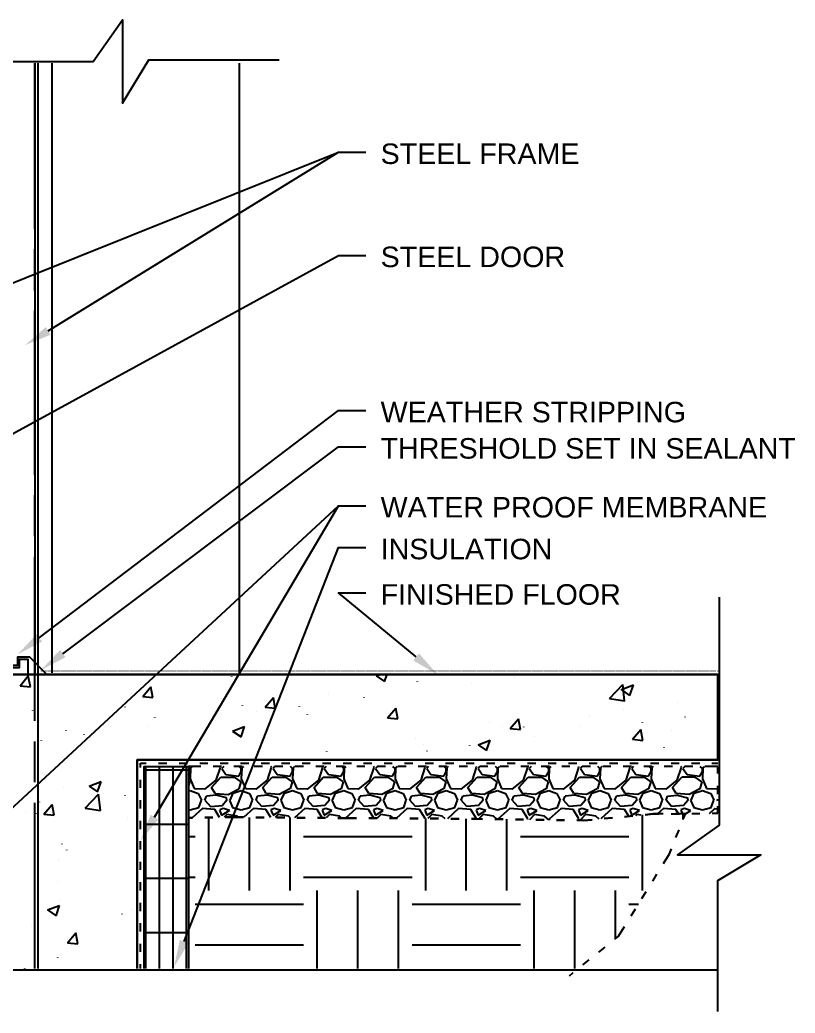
# Model space of a CAD drawing. Header units: millimetres. Extents: x 14345 to 64157, y -11631 to -3212.
# Drawn here: x 58483 to 64157, y -11319 to -4051 of the extents above; entities that cross this region are included whole.
import ezdxf

# ---------------------------------------------------------------- set-up
doc = ezdxf.new("R2010")
doc.units = ezdxf.units.MM
doc.header["$MEASUREMENT"] = 0
doc.layers.add('NewA-Zz_20_10_90-T_TextWindow', color=7, linetype='Continuous')
doc.layers.add('NewA-Zz_30_30-P_ExternalReferenceDrawing', color=7, linetype='Continuous')
doc.styles.add('GENERATED_STYLE_1', font='')
doc.styles.get('GENERATED_STYLE_1').set_extended_font_data('Arial')

msp = doc.modelspace()

# ---------------------------------------------------------------- hatches: boundary and pattern name
at = {"layer": 'NewA-Zz_30_30-P_ExternalReferenceDrawing', "linetype": 'Continuous', "lineweight": 13}
for points in [[(58707.9, -6355), (58673, -6299), (58520.6, -6431.2)], [(58645.4, -8599.8), (58605.2, -8546.9), (58466.6, -8694)], [(58816.9, -8715.1), (58777.7, -8661.2), (58637, -8808.3)], [(61404.5, -8686.6), (61362.2, -8738.4), (61537.9, -8840)], [(59496.3, -9901.5), (59439.2, -9867.7), (59366.2, -10057.1)], [(59716.5, -10806.4), (59654, -10782.1), (59611.7, -10980)]]:
    msp.add_hatch(color=7, dxfattribs=at).paths.add_polyline_path(points)

# ---------------------------------------------------------------- linework, layer by layer
at = {"layer": 'NewA-Zz_30_30-P_ExternalReferenceDrawing', "linetype": 'Continuous', "flags": 128}
for points in [[(57351.1, -4355.9), (59019, -4355.9), (59234.9, -4051.1), (59234.9, -4660.7), (59426.5, -4343.2), (60381.1, -4343.2)], [(58591.5, -4367.5), (58591.5, -8829.4)], [(58591.5, -5579.3), (58591.5, -4367.5)], [(58615.8, -10992.7), (58615.8, -4367.5)], [(58716.3, -4367.5), (58716.3, -8828.4)], [(60091.1, -8840), (60091.1, -4367.5)], [(58143.8, -6089.4), (60816.1, -5019.4), (61016.1, -5019.4)], [(58690.9, -6326.5), (60816.1, -5019.4), (61016.1, -5019.4)], [(58591.5, -6030.1), (58591.5, -5729.6)], [(58293, -7154.1), (60816.1, -5774), (61016.1, -5774)], [(58591.5, -7379.5), (58591.5, -6179.4)], [(58625.3, -8573.3), (60816.1, -6909.6), (61016.1, -6909.6)], [(58797.8, -8688.7), (60816.1, -7175.3), (61016.1, -7175.3)], [(58591.5, -7829.3), (58591.5, -7529.8)], [(57284.4, -10873.1), (60816.1, -7606), (61016.1, -7606)], [(59467.8, -9884.6), (60816.1, -7606), (61016.1, -7606)], [(59684.7, -10793.7), (60816.1, -7911.9), (61016.1, -7911.9)], [(58591.5, -9179.7), (58591.5, -7979.6)], [(61383.3, -8712), (60816.1, -8244.2), (61016.1, -8244.2)], [(63601.6, -8275.9), (63601.6, -9943.9), (63296.8, -10160.8), (63905.4, -10160.8), (63588.9, -10351.3), (63588.9, -11305.9)], [(59340.8, -10992.7), (59340.8, -9464.4), (63591, -9464.4), (63591, -8840), (58090.9, -8840), (58090.9, -10089.9), (57090.7, -10089.9), (57090.7, -10992.7)], [(57841.1, -8840), (63591, -8840)], [(58484.6, -8923.6), (58544.9, -8851.7)], [(58559.7, -8930), (58544.9, -8851.7)], [(58641.2, -8814.6), (58641.2, -8815.7)], [(58663.4, -8814.6), (58663.4, -8815.7)], [(58678.2, -8814.6), (58678.2, -8815.7)], [(58694.1, -8814.6), (58694.1, -8815.7)], [(58708.9, -8814.6), (58708.9, -8815.7)], [(58723.8, -8814.6), (58723.8, -8815.7)], [(58738.6, -8814.6), (58738.6, -8815.7)], [(58753.4, -8814.6), (58753.4, -8815.7)], [(58769.3, -8814.6), (58769.3, -8815.7)], [(58784.1, -8814.6), (58784.1, -8815.7)], [(58798.9, -8814.6), (58798.9, -8815.7)], [(58813.7, -8814.6), (58813.7, -8815.7)], [(58828.5, -8814.6), (58828.5, -8815.7)], [(58843.3, -8814.6), (58843.3, -8815.7)], [(58859.2, -8814.6), (58859.2, -8815.7)], [(58874, -8814.6), (58874, -8815.7)], [(58888.9, -8814.6), (58888.9, -8815.7)], [(58903.7, -8814.6), (58903.7, -8815.7)], [(58918.5, -8814.6), (58918.5, -8815.7)], [(58933.3, -8814.6), (58933.3, -8815.7)], [(58949.2, -8814.6), (58949.2, -8815.7)], [(58964, -8814.6), (58964, -8815.7)], [(58978.8, -8814.6), (58978.8, -8815.7)], [(58993.6, -8814.6), (58993.6, -8815.7)], [(59008.4, -8814.6), (59008.4, -8815.7)], [(59023.3, -8814.6), (59023.3, -8815.7)], [(59039.1, -8814.6), (59039.1, -8815.7)], [(59054, -8814.6), (59054, -8815.7)], [(59068.8, -8814.6), (59068.8, -8815.7)], [(59083.6, -8814.6), (59083.6, -8815.7)], [(59098.4, -8814.6), (59098.4, -8815.7)], [(59114.3, -8814.6), (59114.3, -8815.7)], [(59129.1, -8814.6), (59129.1, -8815.7)], [(59143.9, -8814.6), (59143.9, -8815.7)], [(59158.7, -8814.6), (59158.7, -8815.7)], [(59173.5, -8814.6), (59173.5, -8815.7)], [(59188.4, -8814.6), (59188.4, -8815.7)], [(59204.2, -8814.6), (59204.2, -8815.7)], [(59219.1, -8814.6), (59219.1, -8815.7)], [(59233.9, -8814.6), (59233.9, -8815.7)], [(59248.7, -8814.6), (59248.7, -8815.7)], [(59263.5, -8814.6), (59263.5, -8815.7)], [(59278.3, -8814.6), (59278.3, -8815.7)], [(59294.2, -8814.6), (59294.2, -8815.7)], [(59309, -8814.6), (59309, -8815.7)], [(59323.8, -8814.6), (59323.8, -8815.7)], [(59338.6, -8814.6), (59338.6, -8815.7)], [(59353.5, -8814.6), (59353.5, -8815.7)], [(59368.3, -8814.6), (59368.3, -8815.7)], [(59384.2, -8814.6), (59384.2, -8815.7)], [(59399, -8814.6), (59399, -8815.7)], [(59413.8, -8814.6), (59413.8, -8815.7)], [(59428.6, -8814.6), (59428.6, -8815.7)], [(59443.4, -8814.6), (59443.4, -8815.7)], [(59458.2, -8814.6), (59458.2, -8815.7)], [(59474.1, -8814.6), (59474.1, -8815.7)], [(59488.9, -8814.6), (59488.9, -8815.7)], [(59503.7, -8814.6), (59503.7, -8815.7)], [(59518.6, -8814.6), (59518.6, -8815.7)], [(59533.4, -8814.6), (59533.4, -8815.7)], [(59549.3, -8814.6), (59549.3, -8815.7)], [(59564.1, -8814.6), (59564.1, -8815.7)], [(59578.9, -8814.6), (59578.9, -8815.7)], [(59593.7, -8814.6), (59593.7, -8815.7)], [(59608.5, -8814.6), (59608.5, -8815.7)], [(59623.3, -8814.6), (59623.3, -8815.7)], [(59639.2, -8814.6), (59639.2, -8815.7)], [(59654, -8814.6), (59654, -8815.7)], [(59668.8, -8814.6), (59668.8, -8815.7)], [(59683.7, -8814.6), (59683.7, -8815.7)], [(59698.5, -8814.6), (59698.5, -8815.7)], [(59713.3, -8814.6), (59713.3, -8815.7)], [(59729.2, -8814.6), (59729.2, -8815.7)], [(59744, -8814.6), (59744, -8815.7)], [(59758.8, -8814.6), (59758.8, -8815.7)], [(59773.6, -8814.6), (59773.6, -8815.7)], [(59788.4, -8814.6), (59788.4, -8815.7)], [(59803.3, -8814.6), (59803.3, -8815.7)], [(59819.1, -8814.6), (59819.1, -8815.7)], [(59833.9, -8814.6), (59833.9, -8815.7)], [(59848.8, -8814.6), (59848.8, -8815.7)], [(59863.6, -8814.6), (59863.6, -8815.7)], [(59878.4, -8814.6), (59878.4, -8815.7)], [(59894.3, -8814.6), (59894.3, -8815.7)], [(59909.1, -8814.6), (59909.1, -8815.7)], [(59923.9, -8814.6), (59923.9, -8815.7)], [(59938.7, -8814.6), (59938.7, -8815.7)], [(59953.5, -8814.6), (59953.5, -8815.7)], [(59968.4, -8814.6), (59968.4, -8815.7)], [(59984.2, -8814.6), (59984.2, -8815.7)], [(59999, -8814.6), (59999, -8815.7)], [(60013.9, -8814.6), (60013.9, -8815.7)], [(60028.7, -8814.6), (60028.7, -8815.7)], [(60032.9, -8853.8), (60032.9, -8854.8)], [(60043.5, -8814.6), (60043.5, -8815.7)], [(60058.3, -8814.6), (60058.3, -8815.7)], [(60074.2, -8814.6), (60074.2, -8815.7)], [(60089, -8814.6), (60089, -8815.7)], [(60103.8, -8814.6), (60103.8, -8815.7)], [(60118.6, -8814.6), (60118.6, -8815.7)], [(60133.5, -8814.6), (60133.5, -8815.7)], [(60148.3, -8814.6), (60148.3, -8815.7)], [(60164.1, -8814.6), (60164.1, -8815.7)], [(60179, -8814.6), (60179, -8815.7)], [(60193.8, -8814.6), (60193.8, -8815.7)], [(60208.6, -8814.6), (60208.6, -8815.7)], [(60223.4, -8814.6), (60223.4, -8815.7)], [(60239.3, -8814.6), (60239.3, -8815.7)], [(60254.1, -8814.6), (60254.1, -8815.7)], [(60268.9, -8814.6), (60268.9, -8815.7)], [(60283.7, -8814.6), (60283.7, -8815.7)], [(60298.6, -8814.6), (60298.6, -8815.7)], [(60313.4, -8814.6), (60313.4, -8815.7)], [(60329.2, -8814.6), (60329.2, -8815.7)], [(60344.1, -8814.6), (60344.1, -8815.7)], [(60358.9, -8814.6), (60358.9, -8815.7)], [(60373.7, -8814.6), (60373.7, -8815.7)], [(60388.5, -8814.6), (60388.5, -8815.7)], [(60403.3, -8814.6), (60403.3, -8815.7)], [(60419.2, -8814.6), (60419.2, -8815.7)], [(60434, -8814.6), (60434, -8815.7)], [(60448.8, -8814.6), (60448.8, -8815.7)], [(60463.7, -8814.6), (60463.7, -8815.7)], [(60478.5, -8814.6), (60478.5, -8815.7)], [(60493.3, -8814.6), (60493.3, -8815.7)], [(60509.2, -8814.6), (60509.2, -8815.7)], [(60524, -8814.6), (60524, -8815.7)], [(60538.8, -8814.6), (60538.8, -8815.7)], [(60553.6, -8814.6), (60553.6, -8815.7)], [(60568.4, -8814.6), (60568.4, -8815.7)], [(60583.2, -8814.6), (60583.2, -8815.7)], [(60599.1, -8814.6), (60599.1, -8815.7)], [(60613.9, -8814.6), (60613.9, -8815.7)], [(60628.8, -8814.6), (60628.8, -8815.7)], [(60643.6, -8814.6), (60643.6, -8815.7)], [(60658.4, -8814.6), (60658.4, -8815.7)], [(60674.3, -8814.6), (60674.3, -8815.7)], [(60689.1, -8814.6), (60689.1, -8815.7)], [(60703.9, -8814.6), (60703.9, -8815.7)], [(60718.7, -8814.6), (60718.7, -8815.7)], [(60733.5, -8814.6), (60733.5, -8815.7)], [(60748.3, -8814.6), (60748.3, -8815.7)], [(60764.2, -8814.6), (60764.2, -8815.7)], [(60779, -8814.6), (60779, -8815.7)], [(60793.9, -8814.6), (60793.9, -8815.7)], [(60808.7, -8814.6), (60808.7, -8815.7)], [(60823.5, -8814.6), (60823.5, -8815.7)], [(60838.3, -8814.6), (60838.3, -8815.7)], [(60854.2, -8814.6), (60854.2, -8815.7)], [(60869, -8814.6), (60869, -8815.7)], [(60883.8, -8814.6), (60883.8, -8815.7)], [(60898.6, -8814.6), (60898.6, -8815.7)], [(60913.4, -8814.6), (60913.4, -8815.7)], [(60928.3, -8814.6), (60928.3, -8815.7)], [(60944.1, -8814.6), (60944.1, -8815.7)], [(60959, -8814.6), (60959, -8815.7)], [(60973.8, -8814.6), (60973.8, -8815.7)], [(60988.6, -8814.6), (60988.6, -8815.7)], [(61003.4, -8814.6), (61003.4, -8815.7)], [(61019.3, -8814.6), (61019.3, -8815.7)], [(61034.1, -8814.6), (61034.1, -8815.7)], [(61048.9, -8814.6), (61048.9, -8815.7)], [(61063.7, -8814.6), (61063.7, -8815.7)], [(61078.5, -8814.6), (61078.5, -8815.7)], [(61090.2, -8851.7), (61119.8, -8840)], [(61090.2, -8851.7), (61152.6, -8892.9)], [(61093.4, -8814.6), (61093.4, -8815.7)], [(61109.2, -8814.6), (61109.2, -8815.7)], [(61124.1, -8814.6), (61124.1, -8815.7)], [(61138.9, -8814.6), (61138.9, -8815.7)], [(61152.6, -8892.9), (61170.6, -8840)], [(61153.7, -8814.6), (61153.7, -8815.7)], [(61168.5, -8814.6), (61168.5, -8815.7)], [(61183.3, -8814.6), (61183.3, -8815.7)], [(61199.2, -8814.6), (61199.2, -8815.7)], [(61214, -8814.6), (61214, -8815.7)], [(61228.8, -8814.6), (61228.8, -8815.7)], [(61243.6, -8814.6), (61243.6, -8815.7)], [(61258.5, -8814.6), (61258.5, -8815.7)], [(61273.3, -8814.6), (61273.3, -8815.7)], [(61289.2, -8814.6), (61289.2, -8815.7)], [(61304, -8814.6), (61304, -8815.7)], [(61318.8, -8814.6), (61318.8, -8815.7)], [(61333.6, -8814.6), (61333.6, -8815.7)], [(61348.4, -8814.6), (61348.4, -8815.7)], [(61364.3, -8814.6), (61364.3, -8815.7)], [(61379.1, -8814.6), (61379.1, -8815.7)], [(61393.9, -8814.6), (61393.9, -8815.7)], [(61408.7, -8814.6), (61408.7, -8815.7)], [(61423.6, -8814.6), (61423.6, -8815.7)], [(61438.4, -8814.6), (61438.4, -8815.7)], [(61454.3, -8814.6), (61454.3, -8815.7)], [(61469.1, -8814.6), (61469.1, -8815.7)], [(61483.9, -8814.6), (61483.9, -8815.7)], [(61498.7, -8814.6), (61498.7, -8815.7)], [(61513.5, -8814.6), (61513.5, -8815.7)], [(61528.3, -8814.6), (61528.3, -8815.7)], [(61544.2, -8814.6), (61544.2, -8815.7)], [(61559, -8814.6), (61559, -8815.7)], [(61573.8, -8814.6), (61573.8, -8815.7)], [(61588.7, -8814.6), (61588.7, -8815.7)], [(61603.5, -8814.6), (61603.5, -8815.7)], [(61618.3, -8814.6), (61618.3, -8815.7)], [(61634.2, -8814.6), (61634.2, -8815.7)], [(61649, -8814.6), (61649, -8815.7)], [(61663.8, -8814.6), (61663.8, -8815.7)], [(61678.6, -8814.6), (61678.6, -8815.7)], [(61693.4, -8814.6), (61693.4, -8815.7)], [(61708.3, -8814.6), (61708.3, -8815.7)], [(61724.1, -8814.6), (61724.1, -8815.7)], [(61738.9, -8814.6), (61738.9, -8815.7)], [(61753.8, -8814.6), (61753.8, -8815.7)], [(61768.6, -8814.6), (61768.6, -8815.7)], [(61783.4, -8814.6), (61783.4, -8815.7)], [(61799.3, -8814.6), (61799.3, -8815.7)], [(61814.1, -8814.6), (61814.1, -8815.7)], [(61828.9, -8814.6), (61828.9, -8815.7)], [(61843.7, -8814.6), (61843.7, -8815.7)], [(61858.5, -8814.6), (61858.5, -8815.7)], [(61873.4, -8814.6), (61873.4, -8815.7)], [(61889.2, -8814.6), (61889.2, -8815.7)], [(61904, -8814.6), (61904, -8815.7)], [(61918.9, -8814.6), (61918.9, -8815.7)], [(61933.7, -8814.6), (61933.7, -8815.7)], [(61948.5, -8814.6), (61948.5, -8815.7)], [(61963.3, -8814.6), (61963.3, -8815.7)], [(61979.2, -8814.6), (61979.2, -8815.7)], [(61994, -8814.6), (61994, -8815.7)], [(62008.8, -8814.6), (62008.8, -8815.7)], [(62023.6, -8814.6), (62023.6, -8815.7)], [(62038.5, -8814.6), (62038.5, -8815.7)], [(62053.3, -8814.6), (62053.3, -8815.7)], [(62069.1, -8814.6), (62069.1, -8815.7)], [(62084, -8814.6), (62084, -8815.7)], [(62098.8, -8814.6), (62098.8, -8815.7)], [(62104.1, -8865.4), (62104.1, -8866.5)], [(62113.6, -8814.6), (62113.6, -8815.7)], [(62128.4, -8814.6), (62128.4, -8815.7)], [(62144.3, -8814.6), (62144.3, -8815.7)], [(62159.1, -8814.6), (62159.1, -8815.7)], [(62173.9, -8814.6), (62173.9, -8815.7)], [(62188.7, -8814.6), (62188.7, -8815.7)], [(62203.6, -8814.6), (62203.6, -8815.7)], [(62218.4, -8814.6), (62218.4, -8815.7)], [(62234.2, -8814.6), (62234.2, -8815.7)], [(62249.1, -8814.6), (62249.1, -8815.7)], [(62263.9, -8814.6), (62263.9, -8815.7)], [(62278.7, -8814.6), (62278.7, -8815.7)], [(62293.5, -8814.6), (62293.5, -8815.7)], [(62308.3, -8814.6), (62308.3, -8815.7)], [(62324.2, -8814.6), (62324.2, -8815.7)], [(62339, -8814.6), (62339, -8815.7)], [(62353.8, -8814.6), (62353.8, -8815.7)], [(62368.7, -8814.6), (62368.7, -8815.7)], [(62383.5, -8814.6), (62383.5, -8815.7)], [(62398.3, -8814.6), (62398.3, -8815.7)], [(62414.2, -8814.6), (62414.2, -8815.7)], [(62429, -8814.6), (62429, -8815.7)], [(62443.8, -8814.6), (62443.8, -8815.7)], [(62458.6, -8814.6), (62458.6, -8815.7)], [(62473.4, -8814.6), (62473.4, -8815.7)], [(62489.3, -8814.6), (62489.3, -8815.7)], [(62504.1, -8814.6), (62504.1, -8815.7)], [(62518.9, -8814.6), (62518.9, -8815.7)], [(62533.8, -8814.6), (62533.8, -8815.7)], [(62548.6, -8814.6), (62548.6, -8815.7)], [(62563.4, -8814.6), (62563.4, -8815.7)], [(62579.3, -8814.6), (62579.3, -8815.7)], [(62594.1, -8814.6), (62594.1, -8815.7)], [(62608.9, -8814.6), (62608.9, -8815.7)], [(62623.7, -8814.6), (62623.7, -8815.7)], [(62638.5, -8814.6), (62638.5, -8815.7)], [(62653.3, -8814.6), (62653.3, -8815.7)], [(62669.2, -8814.6), (62669.2, -8815.7)], [(62684, -8814.6), (62684, -8815.7)], [(62698.9, -8814.6), (62698.9, -8815.7)], [(62713.7, -8814.6), (62713.7, -8815.7)], [(62728.5, -8814.6), (62728.5, -8815.7)], [(62743.3, -8814.6), (62743.3, -8815.7)], [(62759.2, -8814.6), (62759.2, -8815.7)], [(62774, -8814.6), (62774, -8815.7)], [(62788.8, -8814.6), (62788.8, -8815.7)], [(62803.6, -8814.6), (62803.6, -8815.7)], [(62818.4, -8814.6), (62818.4, -8815.7)], [(62833.3, -8814.6), (62833.3, -8815.7)], [(62849.1, -8814.6), (62849.1, -8815.7)], [(62864, -8814.6), (62864, -8815.7)], [(62878.8, -8814.6), (62878.8, -8815.7)], [(62893.6, -8814.6), (62893.6, -8815.7)], [(62908.4, -8814.6), (62908.4, -8815.7)], [(62924.3, -8814.6), (62924.3, -8815.7)], [(62939.1, -8814.6), (62939.1, -8815.7)], [(62953.9, -8814.6), (62953.9, -8815.7)], [(62968.7, -8814.6), (62968.7, -8815.7)], [(62983.5, -8814.6), (62983.5, -8815.7)], [(62998.4, -8814.6), (62998.4, -8815.7)], [(63014.2, -8814.6), (63014.2, -8815.7)], [(63029.1, -8814.6), (63029.1, -8815.7)], [(63043.9, -8814.6), (63043.9, -8815.7)], [(63058.7, -8814.6), (63058.7, -8815.7)], [(63073.5, -8814.6), (63073.5, -8815.7)], [(63088.3, -8814.6), (63088.3, -8815.7)], [(63104.2, -8814.6), (63104.2, -8815.7)], [(63119, -8814.6), (63119, -8815.7)], [(63133.8, -8814.6), (63133.8, -8815.7)], [(63148.6, -8814.6), (63148.6, -8815.7)], [(63163.5, -8814.6), (63163.5, -8815.7)], [(63178.3, -8814.6), (63178.3, -8815.7)], [(63194.2, -8814.6), (63194.2, -8815.7)], [(63209, -8814.6), (63209, -8815.7)], [(63223.8, -8814.6), (63223.8, -8815.7)], [(63238.6, -8814.6), (63238.6, -8815.7)], [(63253.4, -8814.6), (63253.4, -8815.7)], [(63269.3, -8814.6), (63269.3, -8815.7)], [(63284.1, -8814.6), (63284.1, -8815.7)], [(63298.9, -8814.6), (63298.9, -8815.7)], [(63313.7, -8814.6), (63313.7, -8815.7)], [(63328.6, -8814.6), (63328.6, -8815.7)], [(63343.4, -8814.6), (63343.4, -8815.7)], [(63359.3, -8814.6), (63359.3, -8815.7)], [(63374.1, -8814.6), (63374.1, -8815.7)], [(63388.9, -8814.6), (63388.9, -8815.7)], [(63403.7, -8814.6), (63403.7, -8815.7)], [(63418.5, -8814.6), (63418.5, -8815.7)], [(63433.3, -8814.6), (63433.3, -8815.7)], [(63449.2, -8814.6), (63449.2, -8815.7)], [(63464, -8814.6), (63464, -8815.7)], [(63478.8, -8814.6), (63478.8, -8815.7)], [(63493.7, -8814.6), (63493.7, -8815.7)], [(63508.5, -8814.6), (63508.5, -8815.7)], [(63523.3, -8814.6), (63523.3, -8815.7)], [(63539.2, -8814.6), (63539.2, -8815.7)], [(63554, -8814.6), (63554, -8815.7)], [(63568.8, -8814.6), (63568.8, -8815.7)], [(63591, -8814.6), (63591, -8815.7)], [(58484.6, -8923.6), (58559.7, -8930)], [(59382, -9001.9), (59441.3, -8930)], [(59456.1, -9008.3), (59441.3, -8930)], [(61391.8, -8892.9), (61391.8, -8894)], [(61790.8, -8906.7), (61790.8, -8907.7)], [(62798.3, -9015.7), (62909.5, -9032.6), (62895.7, -8914.1)], [(62798.3, -9015.7), (62895.7, -8914.1)], [(62948.6, -8993.5), (62887.2, -8951.1), (62974, -8917.3)], [(62948.6, -8993.5), (62974, -8917.3)], [(59303.7, -8979.7), (59303.7, -8980.8)], [(59382, -9001.9), (59456.1, -9008.3)], [(60278.4, -9080.3), (60338.8, -9008.3)], [(60352.5, -9086.6), (60338.8, -9008.3)], [(60742, -8986.1), (60742, -8987.1)], [(61001.3, -9010.4), (61001.3, -9011.5)], [(58585.1, -9049.6), (58585.1, -9050.6)], [(59251.9, -9078.1), (59251.9, -9079.2)], [(60111.2, -9066.5), (60111.2, -9067.6)], [(60278.4, -9080.3), (60352.5, -9086.6)], [(60528.2, -9072.8), (60528.2, -9073.9)], [(63298.9, -9047.4), (63298.9, -9048.5)], [(58574.5, -9104.6), (58574.5, -9105.7)], [(59468.8, -9154.3), (59468.8, -9155.4)], [(59919.7, -9106.7), (59919.7, -9107.8)], [(60214.9, -9114.1), (60214.9, -9115.2)], [(60586.4, -9134.2), (60586.4, -9135.3)], [(61174.9, -9158.6), (61235.2, -9086.6)], [(61248.9, -9164.9), (61235.2, -9086.6)], [(62649.1, -9140.6), (62649.1, -9141.6)], [(62897.8, -9099.3), (62897.8, -9100.4)], [(63350.8, -9151.2), (63350.8, -9152.2)], [(59425.4, -9217.8), (59425.4, -9218.9)], [(60040.3, -9254.9), (60128.2, -9221)], [(60102.8, -9296.2), (60128.2, -9221)], [(61174.9, -9158.6), (61248.9, -9164.9)], [(61254.2, -9162.8), (61254.2, -9163.9)], [(61921, -9191.4), (61921, -9192.4)], [(62018.3, -9221), (62018.3, -9222.1)], [(62071.3, -9236.9), (62131.6, -9164.9)], [(62146.4, -9243.2), (62131.6, -9164.9)], [(62168.6, -9224.2), (62168.6, -9225.2)], [(62588.8, -9218.9), (62588.8, -9220)], [(63037.5, -9192.4), (63037.5, -9193.5)], [(58820.1, -9248.5), (58820.1, -9249.6)], [(58952.4, -9280.3), (58952.4, -9281.3)], [(60040.3, -9254.9), (60102.8, -9296.2)], [(62071.3, -9236.9), (62146.4, -9243.2)], [(62248, -9296.2), (62248, -9297.2)], [(62967.7, -9315.2), (63028, -9244.3)], [(63042.8, -9322.6), (63028, -9244.3)], [(63255.5, -9247.5), (63255.5, -9248.5)], [(58591.5, -9629.5), (58591.5, -9330)], [(58639.1, -9321.6), (58639.1, -9322.6)], [(61375.9, -9308.9), (61375.9, -9309.9)], [(61439.4, -9350.1), (61439.4, -9351.2)], [(61774.9, -9358.6), (61774.9, -9359.7)], [(61836.3, -9354.4), (61924.2, -9320.5)], [(61836.3, -9354.4), (61898.8, -9396.7)], [(61898.8, -9396.7), (61924.2, -9320.5)], [(62967.7, -9315.2), (63042.8, -9322.6)], [(63197.3, -9373.4), (63197.3, -9374.5)], [(60727.2, -9403), (60727.2, -9404.1)], [(61461.7, -9399.9), (61461.7, -9400.9)], [(63591, -9464.4), (59340.8, -9464.4), (59340.8, -10992.7)], [(59366.2, -9489.8), (59408.5, -9489.8)], [(59366.2, -9520.5), (59366.2, -9489.8)], [(59391.6, -10992.7), (59391.6, -9515.2), (59716.5, -9515.2), (59716.5, -10992.7)], [(59405.3, -10992.7), (59405.3, -9515.2)], [(59498.5, -9489.8), (59558.8, -9489.8)], [(59504.8, -10992.7), (59504.8, -9515.2)], [(59604.3, -10992.7), (59604.3, -9515.2)], [(59648.7, -9489.8), (59709.1, -9489.8)], [(59703.8, -10992.7), (59703.8, -9515.2)], [(59808.5, -9515.2), (59716.5, -9515.2)], [(59716.5, -9515.2), (59716.5, -9581.9)], [(59728.1, -9527.9), (59716.5, -9517.3)], [(59742.9, -9515.2), (59732.3, -9524.8)], [(59799, -9489.8), (59858.3, -9489.8)], [(59958.8, -9515.2), (59898.5, -9515.2)], [(59950.4, -9520.5), (59946.1, -9515.2)], [(59948.2, -9489.8), (60008.6, -9489.8)], [(59974.7, -9515.2), (59960.9, -9529)], [(60109.1, -9515.2), (60048.8, -9515.2)], [(60103.8, -9527.9), (60087.9, -9515.2)], [(60098.5, -9489.8), (60158.9, -9489.8)], [(60118.6, -9515.2), (60107, -9524.8)], [(60258.3, -9515.2), (60199.1, -9515.2)], [(60248.8, -9489.8), (60309.1, -9489.8)], [(60325, -9520.5), (60320.8, -9515.2)], [(60349.4, -9515.2), (60336.7, -9529)], [(60408.6, -9515.2), (60348.3, -9515.2)], [(60399.1, -9489.8), (60458.4, -9489.8)], [(60478.5, -9527.9), (60463.7, -9515.2)], [(60493.3, -9515.2), (60482.7, -9524.8)], [(60558.9, -9515.2), (60498.6, -9515.2)], [(60548.3, -9489.8), (60608.6, -9489.8)], [(60709.2, -9515.2), (60648.9, -9515.2)], [(60699.7, -9520.5), (60696.5, -9515.2)], [(60698.6, -9489.8), (60758.9, -9489.8)], [(60725.1, -9515.2), (60711.3, -9529)], [(60858.4, -9515.2), (60799.1, -9515.2)], [(60853.1, -9527.9), (60838.3, -9515.2)], [(60848.9, -9489.8), (60909.2, -9489.8)], [(60867.9, -9515.2), (60857.4, -9524.8)], [(61008.7, -9515.2), (60948.4, -9515.2)], [(60999.2, -9489.8), (61058.4, -9489.8)], [(61075.4, -9520.5), (61071.1, -9515.2)], [(61099.7, -9515.2), (61086, -9529)], [(61159, -9515.2), (61098.7, -9515.2)], [(61148.4, -9489.8), (61208.7, -9489.8)], [(61228.8, -9527.9), (61213, -9515.2)], [(61243.6, -9515.2), (61232, -9524.8)], [(61309.3, -9515.2), (61248.9, -9515.2)], [(61298.7, -9489.8), (61359, -9489.8)], [(61458.5, -9515.2), (61399.2, -9515.2)], [(61450, -9520.5), (61445.8, -9515.2)], [(61449, -9489.8), (61509.3, -9489.8)], [(61474.4, -9515.2), (61461.7, -9529)], [(61608.8, -9515.2), (61548.4, -9515.2)], [(61603.5, -9527.9), (61588.7, -9515.2)], [(61599.2, -9489.8), (61658.5, -9489.8)], [(61618.3, -9515.2), (61607.7, -9524.8)], [(61759.1, -9515.2), (61698.7, -9515.2)], [(61748.5, -9489.8), (61808.8, -9489.8)], [(61824.7, -9520.5), (61821.5, -9515.2)], [(61850.1, -9515.2), (61836.3, -9529)], [(61908.3, -9515.2), (61849, -9515.2)], [(61898.8, -9489.8), (61959.1, -9489.8)], [(61978.1, -9527.9), (61963.3, -9515.2)], [(61992.9, -9515.2), (61982.4, -9524.8)], [(62058.6, -9515.2), (61999.3, -9515.2)], [(62049, -9489.8), (62108.3, -9489.8)], [(62208.8, -9515.2), (62148.5, -9515.2)], [(62200.4, -9520.5), (62196.1, -9515.2)], [(62198.3, -9489.8), (62258.6, -9489.8)], [(62224.7, -9515.2), (62211, -9529)], [(62359.1, -9515.2), (62298.8, -9515.2)], [(62353.8, -9527.9), (62338, -9515.2)], [(62348.5, -9489.8), (62408.9, -9489.8)], [(62368.7, -9515.2), (62357, -9524.8)], [(62508.4, -9515.2), (62449.1, -9515.2)], [(62498.8, -9489.8), (62559.2, -9489.8)], [(62575, -9520.5), (62570.8, -9515.2)], [(62599.4, -9515.2), (62586.7, -9529)], [(62658.6, -9515.2), (62598.3, -9515.2)], [(62649.1, -9489.8), (62708.4, -9489.8)], [(62728.5, -9527.9), (62713.7, -9515.2)], [(62743.3, -9515.2), (62732.7, -9524.8)], [(62808.9, -9515.2), (62748.6, -9515.2)], [(62798.3, -9489.8), (62858.7, -9489.8)], [(62959.2, -9515.2), (62898.9, -9515.2)], [(62949.7, -9520.5), (62946.5, -9515.2)], [(62948.6, -9489.8), (63008.9, -9489.8)], [(62975.1, -9515.2), (62961.3, -9529)], [(63108.4, -9515.2), (63049.2, -9515.2)], [(63103.1, -9527.9), (63088.3, -9515.2)], [(63098.9, -9489.8), (63159.2, -9489.8)], [(63118, -9515.2), (63107.4, -9524.8)], [(63258.7, -9515.2), (63198.4, -9515.2)], [(63249.2, -9489.8), (63308.5, -9489.8)], [(63283.1, -9463.4), (63283.1, -9464.4)], [(63325.4, -9520.5), (63321.2, -9515.2)], [(63349.7, -9515.2), (63336, -9529)], [(63409, -9515.2), (63348.7, -9515.2)], [(63398.4, -9489.8), (63458.7, -9489.8)], [(63478.8, -9527.9), (63463, -9515.2)], [(63493.7, -9515.2), (63482, -9524.8)], [(63591, -9515.2), (63499, -9515.2)], [(63548.7, -9489.8), (63591, -9489.8)], [(63591, -9565), (63591, -9515.2)], [(59716.5, -9540.6), (59391.6, -9540.6)], [(59716.5, -9573.4), (59729.2, -9551.2)], [(59732.3, -9524.8), (59729.2, -9603.1)], [(59729.2, -9551.2), (59729.2, -9529)], [(59885.8, -9667.6), (59953.5, -9592.5)], [(59919.7, -9614.7), (59950.4, -9520.5)], [(59953.5, -9592.5), (60050.9, -9592.5)], [(59960.9, -9529), (59991.6, -9573.4)], [(59991.6, -9573.4), (60084.8, -9585.1)], [(60050.9, -9592.5), (60099.6, -9626.4)], [(60084.8, -9585.1), (60103.8, -9551.2)], [(60107, -9524.8), (60103.8, -9603.1)], [(60103.8, -9551.2), (60103.8, -9529)], [(60261.5, -9667.6), (60329.2, -9592.5)], [(60295.4, -9614.7), (60325, -9520.5)], [(60329.2, -9592.5), (60426.6, -9592.5)], [(60336.7, -9529), (60366.3, -9573.4)], [(60366.3, -9573.4), (60460.5, -9585.1)], [(60426.6, -9592.5), (60475.3, -9626.4)], [(60460.5, -9585.1), (60478.5, -9551.2)], [(60482.7, -9524.8), (60478.5, -9603.1)], [(60478.5, -9551.2), (60478.5, -9529)], [(60636.2, -9667.6), (60703.9, -9592.5)], [(60670, -9614.7), (60699.7, -9520.5)], [(60703.9, -9592.5), (60801.3, -9592.5)], [(60711.3, -9529), (60740.9, -9573.4)], [(60740.9, -9573.4), (60835.1, -9585.1)], [(60801.3, -9592.5), (60849.9, -9626.4)], [(60835.1, -9585.1), (60854.2, -9551.2)], [(60857.4, -9524.8), (60854.2, -9603.1)], [(60854.2, -9551.2), (60854.2, -9529)], [(61010.8, -9667.6), (61078.5, -9592.5)], [(61044.7, -9614.7), (61075.4, -9520.5)], [(61078.5, -9592.5), (61175.9, -9592.5)], [(61086, -9529), (61116.6, -9573.4)], [(61116.6, -9573.4), (61209.8, -9585.1)], [(61175.9, -9592.5), (61224.6, -9626.4)], [(61209.8, -9585.1), (61228.8, -9551.2)], [(61232, -9524.8), (61228.8, -9603.1)], [(61228.8, -9551.2), (61228.8, -9529)], [(61386.5, -9667.6), (61454.3, -9592.5)], [(61420.4, -9614.7), (61450, -9520.5)], [(61454.3, -9592.5), (61551.6, -9592.5)], [(61461.7, -9529), (61491.3, -9573.4)], [(61491.3, -9573.4), (61585.5, -9585.1)], [(61551.6, -9592.5), (61600.3, -9626.4)], [(61585.5, -9585.1), (61603.5, -9551.2)], [(61607.7, -9524.8), (61603.5, -9603.1)], [(61603.5, -9551.2), (61603.5, -9529)], [(61761.2, -9667.6), (61828.9, -9592.5)], [(61795, -9614.7), (61824.7, -9520.5)], [(61828.9, -9592.5), (61926.3, -9592.5)], [(61836.3, -9529), (61865.9, -9573.4)], [(61865.9, -9573.4), (61960.1, -9585.1)], [(61926.3, -9592.5), (61975, -9626.4)], [(61960.1, -9585.1), (61979.2, -9551.2)], [(61982.4, -9524.8), (61979.2, -9603.1)], [(61979.2, -9551.2), (61979.2, -9529)], [(62135.8, -9667.6), (62203.6, -9592.5)], [(62169.7, -9614.7), (62200.4, -9520.5)], [(62203.6, -9592.5), (62300.9, -9592.5)], [(62211, -9529), (62241.7, -9573.4)], [(62241.7, -9573.4), (62334.8, -9585.1)], [(62300.9, -9592.5), (62349.6, -9626.4)], [(62334.8, -9585.1), (62353.8, -9551.2)], [(62357, -9524.8), (62353.8, -9603.1)], [(62353.8, -9551.2), (62353.8, -9529)], [(62511.5, -9667.6), (62578.2, -9592.5)], [(62545.4, -9614.7), (62575, -9520.5)], [(62579.3, -9592.5), (62676.6, -9592.5)], [(62586.7, -9529), (62616.3, -9573.4)], [(62616.3, -9573.4), (62710.5, -9585.1)], [(62676.6, -9592.5), (62725.3, -9626.4)], [(62710.5, -9585.1), (62728.5, -9551.2)], [(62732.7, -9524.8), (62728.5, -9603.1)], [(62728.5, -9551.2), (62728.5, -9529)], [(62886.2, -9667.6), (62953.9, -9592.5)], [(62920, -9614.7), (62949.7, -9520.5)], [(62953.9, -9592.5), (63051.3, -9592.5)], [(62961.3, -9529), (62991, -9573.4)], [(62991, -9573.4), (63085.1, -9585.1)], [(63051.3, -9592.5), (63100, -9626.4)], [(63085.1, -9585.1), (63104.2, -9551.2)], [(63107.4, -9524.8), (63104.2, -9603.1)], [(63104.2, -9551.2), (63104.2, -9529)], [(63260.8, -9667.6), (63328.6, -9592.5)], [(63294.7, -9614.7), (63325.4, -9520.5)], [(63474.6, -9626.4), (63425.9, -9592.5), (63328.6, -9592.5)], [(63336, -9529), (63366.7, -9573.4)], [(63366.7, -9573.4), (63459.8, -9585.1)], [(63459.8, -9585.1), (63478.8, -9551.2)], [(63482, -9524.8), (63478.8, -9603.1)], [(63478.8, -9551.2), (63478.8, -9529)], [(58804.2, -9664.5), (58804.2, -9665.5)], [(58990.5, -9657), (59077.2, -9624.2)], [(58990.5, -9657), (59051.8, -9699.4)], [(59051.8, -9699.4), (59077.2, -9624.2)], [(59366.2, -9670.8), (59366.2, -9611.5)], [(59716.5, -9620), (59724.9, -9626.4)], [(59724.9, -9626.4), (59716.5, -9657)], [(59729.2, -9603.1), (59758.8, -9675)], [(59837.1, -9679.3), (59919.7, -9614.7)], [(60099.6, -9626.4), (60084.8, -9678.2)], [(60103.8, -9603.1), (60133.5, -9675)], [(60212.8, -9679.3), (60295.4, -9614.7)], [(60475.3, -9626.4), (60460.5, -9678.2)], [(60478.5, -9603.1), (60509.2, -9675)], [(60587.5, -9679.3), (60670, -9614.7)], [(60849.9, -9626.4), (60835.1, -9678.2)], [(60854.2, -9603.1), (60883.8, -9675)], [(60962.1, -9679.3), (61044.7, -9614.7)], [(61224.6, -9626.4), (61209.8, -9678.2)], [(61228.8, -9603.1), (61258.5, -9675)], [(61337.8, -9679.3), (61420.4, -9614.7)], [(61600.3, -9626.4), (61585.5, -9678.2)], [(61603.5, -9603.1), (61634.2, -9675)], [(61712.5, -9679.3), (61795, -9614.7)], [(61975, -9626.4), (61960.1, -9678.2)], [(61979.2, -9603.1), (62008.8, -9675)], [(62087.1, -9679.3), (62169.7, -9614.7)], [(62349.6, -9626.4), (62334.8, -9678.2)], [(62353.8, -9603.1), (62383.5, -9675)], [(62462.8, -9679.3), (62545.4, -9614.7)], [(62725.3, -9626.4), (62710.5, -9678.2)], [(62728.5, -9603.1), (62759.2, -9675)], [(62837.5, -9679.3), (62920, -9614.7)], [(63100, -9626.4), (63085.1, -9678.2)], [(63104.2, -9603.1), (63133.8, -9675)], [(63212.1, -9679.3), (63294.7, -9614.7)], [(63474.6, -9626.4), (63459.8, -9678.2)], [(63478.8, -9603.1), (63508.5, -9675)], [(63591, -9715.3), (63591, -9654.9)], [(58961.9, -9819), (59059.2, -9717.4)], [(59008.4, -9716.3), (59008.4, -9717.4)], [(59073, -9835.9), (59059.2, -9717.4)], [(59097.3, -9711), (59097.3, -9712.1)], [(59251.9, -9724.8), (59251.9, -9725.8)], [(59716.5, -9671.9), (59716.5, -9732.2)], [(59716.5, -9694.1), (59729.2, -9689.9)], [(59729.2, -9689.9), (59788.4, -9712.1)], [(59758.8, -9675), (59837.1, -9678.2)], [(59788.4, -9712.1), (59811.7, -9760.8)], [(59837.1, -9760.8), (59848.8, -9731.1)], [(59919.7, -9723.7), (59848.8, -9731.1)], [(59912.3, -9712.1), (59885.8, -9667.6)], [(59912.3, -9712.1), (60006.5, -9719.5), (60084.8, -9678.2)], [(59994.8, -9742.8), (59919.7, -9723.7)], [(60021.3, -9760.8), (60043.5, -9708.9)], [(60043.5, -9708.9), (60103.8, -9689.9)], [(60103.8, -9689.9), (60164.1, -9712.1)], [(60133.5, -9675), (60212.8, -9678.2)], [(60164.1, -9712.1), (60186.4, -9760.8)], [(60212.8, -9760.8), (60223.4, -9731.1)], [(60295.4, -9723.7), (60223.4, -9731.1)], [(60286.9, -9712.1), (60261.5, -9667.6)], [(60381.1, -9719.5), (60288, -9712.1)], [(60370.5, -9742.8), (60295.4, -9723.7)], [(60459.4, -9678.2), (60381.1, -9719.5)], [(60395.9, -9760.8), (60419.2, -9708.9)], [(60419.2, -9708.9), (60478.5, -9689.9)], [(60478.5, -9689.9), (60538.8, -9712.1)], [(60509.2, -9675), (60587.5, -9678.2)], [(60538.8, -9712.1), (60561, -9760.8)], [(60587.5, -9760.8), (60599.1, -9731.1)], [(60670, -9723.7), (60599.1, -9731.1)], [(60662.6, -9712.1), (60636.2, -9667.6)], [(60756.8, -9719.5), (60662.6, -9712.1)], [(60745.2, -9742.8), (60670, -9723.7)], [(60835.1, -9678.2), (60755.8, -9719.5)], [(60771.6, -9760.8), (60793.9, -9708.9)], [(60793.9, -9708.9), (60854.2, -9689.9)], [(60854.2, -9689.9), (60913.4, -9712.1)], [(60883.8, -9675), (60962.1, -9678.2)], [(60913.4, -9712.1), (60936.7, -9760.8)], [(60962.1, -9760.8), (60973.8, -9731.1)], [(61044.7, -9723.7), (60973.8, -9731.1)], [(61037.3, -9712.1), (61010.8, -9667.6)], [(61131.5, -9719.5), (61037.3, -9712.1)], [(61119.8, -9742.8), (61044.7, -9723.7)], [(61209.8, -9678.2), (61131.5, -9719.5)], [(61146.3, -9760.8), (61168.5, -9708.9)], [(61168.5, -9708.9), (61228.8, -9689.9)], [(61228.8, -9689.9), (61289.2, -9712.1)], [(61258.5, -9675), (61337.8, -9678.2)], [(61289.2, -9712.1), (61311.4, -9760.8)], [(61337.8, -9760.8), (61348.4, -9731.1)], [(61420.4, -9723.7), (61348.4, -9731.1)], [(61411.9, -9712.1), (61386.5, -9667.6)], [(61506.1, -9719.5), (61413, -9712.1)], [(61495.5, -9742.8), (61420.4, -9723.7)], [(61584.4, -9678.2), (61506.1, -9719.5)], [(61520.9, -9760.8), (61544.2, -9708.9)], [(61544.2, -9708.9), (61603.5, -9689.9)], [(61603.5, -9689.9), (61663.8, -9712.1)], [(61634.2, -9675), (61712.5, -9678.2)], [(61663.8, -9712.1), (61686, -9760.8)], [(61712.5, -9760.8), (61724.1, -9731.1)], [(61795, -9723.7), (61724.1, -9731.1)], [(61787.6, -9712.1), (61761.2, -9667.6)], [(61881.8, -9719.5), (61787.6, -9712.1)], [(61870.2, -9742.8), (61795, -9723.7)], [(61960.1, -9678.2), (61880.8, -9719.5)], [(61896.6, -9760.8), (61918.9, -9708.9)], [(61918.9, -9708.9), (61979.2, -9689.9)], [(61979.2, -9689.9), (62038.5, -9712.1)], [(62008.8, -9675), (62087.1, -9678.2)], [(62038.5, -9712.1), (62061.7, -9760.8)], [(62087.1, -9760.8), (62098.8, -9731.1)], [(62169.7, -9723.7), (62098.8, -9731.1)], [(62162.3, -9712.1), (62135.8, -9667.6)], [(62256.5, -9719.5), (62162.3, -9712.1)], [(62244.8, -9742.8), (62169.7, -9723.7)], [(62334.8, -9678.2), (62256.5, -9719.5)], [(62271.3, -9760.8), (62293.5, -9708.9)], [(62293.5, -9708.9), (62353.8, -9689.9)], [(62353.8, -9689.9), (62414.2, -9712.1)], [(62383.5, -9675), (62462.8, -9678.2)], [(62414.2, -9712.1), (62436.4, -9760.8)], [(62462.8, -9760.8), (62473.4, -9731.1)], [(62545.4, -9723.7), (62473.4, -9731.1)], [(62536.9, -9712.1), (62511.5, -9667.6)], [(62631.1, -9719.5), (62538, -9712.1)], [(62620.5, -9742.8), (62545.4, -9723.7)], [(62709.4, -9678.2), (62631.1, -9719.5)], [(62645.9, -9760.8), (62669.2, -9708.9)], [(62669.2, -9708.9), (62728.5, -9689.9)], [(62728.5, -9689.9), (62788.8, -9712.1)], [(62759.2, -9675), (62837.5, -9678.2)], [(62788.8, -9712.1), (62811, -9760.8)], [(62837.5, -9760.8), (62849.1, -9731.1)], [(62920, -9723.7), (62849.1, -9731.1)], [(62912.6, -9712.1), (62886.2, -9667.6)], [(63006.8, -9719.5), (62912.6, -9712.1)], [(62995.2, -9742.8), (62920, -9723.7)], [(63085.1, -9678.2), (63005.8, -9719.5)], [(63021.6, -9760.8), (63043.9, -9708.9)], [(63043.9, -9708.9), (63104.2, -9689.9)], [(63104.2, -9689.9), (63163.5, -9712.1)], [(63133.8, -9675), (63212.1, -9678.2)], [(63163.5, -9712.1), (63186.7, -9760.8)], [(63212.1, -9760.8), (63223.8, -9731.1)], [(63223.8, -9731.1), (63294.7, -9723.7), (63369.8, -9742.8)], [(63287.3, -9712.1), (63260.8, -9667.6)], [(63381.5, -9719.5), (63287.3, -9712.1)], [(63459.8, -9678.2), (63381.5, -9719.5)], [(63396.3, -9760.8), (63418.5, -9708.9)], [(63418.5, -9708.9), (63478.8, -9689.9)], [(63478.8, -9689.9), (63539.2, -9712.1)], [(63508.5, -9675), (63587.9, -9678.2)], [(63539.2, -9712.1), (63561.4, -9760.8)], [(63587.9, -9679.3), (63591, -9676.1)], [(58591.5, -10992.7), (58591.5, -9779.8)], [(58623.2, -9773.5), (58623.2, -9774.5)], [(58658.1, -9863.4), (58718.5, -9791.5)], [(58733.3, -9869.8), (58718.5, -9791.5)], [(59366.2, -9821.1), (59366.2, -9760.8)], [(59792.7, -9813.7), (59811.7, -9760.8)], [(59837.1, -9760.8), (59878.4, -9806.3), (59965.2, -9798.9)], [(59999, -9760.8), (59965.2, -9798.9)], [(59999, -9760.8), (59994.8, -9741.7)], [(60017, -9760.8), (60040.3, -9813.7)], [(60167.3, -9813.7), (60186.4, -9760.8)], [(60254.1, -9806.3), (60212.8, -9760.8)], [(60339.8, -9798.9), (60254.1, -9806.3)], [(60373.7, -9760.8), (60339.8, -9798.9)], [(60373.7, -9760.8), (60370.5, -9741.7)], [(60392.7, -9760.8), (60415, -9813.7)], [(60543, -9813.7), (60561, -9760.8)], [(60628.8, -9806.3), (60587.5, -9760.8)], [(60715.5, -9798.9), (60628.8, -9806.3)], [(60748.3, -9760.8), (60714.5, -9798.9)], [(60748.3, -9760.8), (60745.2, -9741.7)], [(60767.4, -9760.8), (60789.6, -9813.7)], [(60917.7, -9813.7), (60936.7, -9760.8)], [(61003.4, -9806.3), (60962.1, -9760.8)], [(61090.2, -9798.9), (61003.4, -9806.3)], [(61124.1, -9760.8), (61090.2, -9798.9)], [(61124.1, -9760.8), (61119.8, -9741.7)], [(61142, -9760.8), (61165.3, -9813.7)], [(61292.3, -9813.7), (61311.4, -9760.8)], [(61379.1, -9806.3), (61337.8, -9760.8)], [(61464.8, -9798.9), (61379.1, -9806.3)], [(61498.7, -9760.8), (61464.8, -9798.9)], [(61498.7, -9760.8), (61495.5, -9741.7)], [(61517.8, -9760.8), (61540, -9813.7)], [(61667, -9813.7), (61686, -9760.8)], [(61753.8, -9806.3), (61712.5, -9760.8)], [(61840.5, -9798.9), (61753.8, -9806.3)], [(61873.4, -9760.8), (61839.5, -9798.9)], [(61873.4, -9760.8), (61870.2, -9741.7)], [(61892.4, -9760.8), (61914.6, -9813.7)], [(62042.7, -9813.7), (62061.7, -9760.8)], [(62128.4, -9806.3), (62087.1, -9760.8)], [(62215.2, -9798.9), (62128.4, -9806.3)], [(62249.1, -9760.8), (62215.2, -9798.9)], [(62249.1, -9760.8), (62244.8, -9741.7)], [(62267.1, -9760.8), (62290.3, -9813.7)], [(62417.3, -9813.7), (62436.4, -9760.8)], [(62504.1, -9806.3), (62462.8, -9760.8)], [(62589.8, -9798.9), (62504.1, -9806.3)], [(62623.7, -9760.8), (62589.8, -9798.9)], [(62623.7, -9760.8), (62620.5, -9741.7)], [(62642.8, -9760.8), (62665, -9813.7)], [(62792, -9813.7), (62811, -9760.8)], [(62878.8, -9806.3), (62837.5, -9760.8)], [(62965.6, -9798.9), (62878.8, -9806.3)], [(62998.4, -9760.8), (62964.5, -9798.9)], [(62998.4, -9760.8), (62995.2, -9741.7)], [(63017.4, -9760.8), (63039.6, -9813.7)], [(63167.7, -9813.7), (63186.7, -9760.8)], [(63253.4, -9806.3), (63212.1, -9760.8)], [(63340.2, -9798.9), (63253.4, -9806.3)], [(63374.1, -9760.8), (63340.2, -9798.9)], [(63374.1, -9760.8), (63369.8, -9741.7)], [(63392.1, -9760.8), (63415.3, -9813.7)], [(63542.3, -9813.7), (63561.4, -9760.8)], [(63587.9, -9760.8), (63591, -9751.2)], [(63591, -9765), (63587.9, -9760.8)], [(63591, -9856), (63591, -9805.2)], [(58523.7, -9850.7), (58523.7, -9851.8)], [(58605.2, -9856), (58605.2, -9857.1)], [(58658.1, -9863.4), (58733.3, -9869.8)], [(58961.9, -9819), (59073, -9835.9)], [(59716.5, -9822.1), (59716.5, -9889.9)], [(59716.5, -9828.5), (59729.2, -9831.7)], [(59729.2, -9831.7), (59792.7, -9813.7)], [(59819.1, -9821.1), (59744, -9889.9)], [(59909.1, -9828.5), (59819.1, -9821.1)], [(59944, -9886.7), (59909.1, -9828.5)], [(59972.6, -9821.1), (59946.1, -9831.7)], [(60018.1, -9835.9), (59960.9, -9869.8), (59946.1, -9832.7)], [(60017, -9835.9), (59972.6, -9821.1)], [(59999, -9865.5), (59978.9, -9885.6)], [(60073.1, -9877.2), (59999, -9865.5)], [(60040.3, -9813.7), (60103.8, -9831.7)], [(60083.7, -9885.6), (60073.1, -9877.2)], [(60103.8, -9831.7), (60167.3, -9813.7)], [(60193.8, -9821.1), (60121.8, -9885.6)], [(60283.7, -9828.5), (60193.8, -9821.1)], [(60319.7, -9887.8), (60283.7, -9828.5)], [(60347.2, -9821.1), (60320.8, -9831.7)], [(60320.8, -9832.7), (60336.7, -9869.8)], [(60336.7, -9869.8), (60392.7, -9835.9)], [(60392.7, -9835.9), (60347.2, -9821.1)], [(60373.7, -9865.5), (60352.5, -9887.8)], [(60448.8, -9877.2), (60373.7, -9865.5)], [(60415, -9813.7), (60478.5, -9831.7)], [(60461.5, -9888.8), (60448.8, -9877.2)], [(60478.5, -9831.7), (60542, -9813.7)], [(60568.4, -9821.1), (60494.3, -9888.8)], [(60658.4, -9828.5), (60568.4, -9821.1)], [(60696.5, -9889.9), (60658.4, -9828.5)], [(60722.9, -9821.1), (60696.5, -9831.7)], [(60696.5, -9832.7), (60711.3, -9869.8)], [(60711.3, -9869.8), (60767.4, -9835.9)], [(60767.4, -9835.9), (60722.9, -9821.1)], [(60748.3, -9865.5), (60725.1, -9889.9)], [(60823.5, -9877.2), (60748.3, -9865.5)], [(60789.6, -9813.7), (60854.2, -9831.7)], [(60839.4, -9890.9), (60823.5, -9877.2)], [(60854.2, -9831.7), (60917.7, -9813.7)], [(60944.1, -9821.1), (60866.9, -9890.9)], [(61034.1, -9828.5), (60944.1, -9821.1)], [(61073.3, -9892), (61034.1, -9828.5)], [(61097.6, -9821.1), (61071.1, -9831.7)], [(61071.1, -9832.7), (61086, -9869.8)], [(61086, -9869.8), (61143.1, -9835.9)], [(61142, -9835.9), (61097.6, -9821.1)], [(61124.1, -9865.5), (61097.6, -9893.1)], [(61198.1, -9877.2), (61124.1, -9865.5)], [(61165.3, -9813.7), (61228.8, -9831.7)], [(61217.2, -9893.1), (61198.1, -9877.2)], [(61228.8, -9831.7), (61292.3, -9813.7)], [(61318.8, -9821.1), (61239.4, -9893.1)], [(61408.7, -9828.5), (61318.8, -9821.1)], [(61449, -9895.2), (61408.7, -9828.5)], [(61472.2, -9821.1), (61445.8, -9831.7)], [(61445.8, -9832.7), (61461.7, -9869.8)], [(61461.7, -9869.8), (61517.8, -9835.9)], [(61498.7, -9865.5), (61470.1, -9895.2)], [(61517.8, -9835.9), (61472.2, -9821.1)], [(61573.8, -9877.2), (61498.7, -9865.5)], [(61540, -9813.7), (61603.5, -9831.7)], [(61595, -9896.2), (61573.8, -9877.2)], [(61603.5, -9831.7), (61667, -9813.7)], [(61693.4, -9821.1), (61611.9, -9896.2)], [(61783.4, -9828.5), (61693.4, -9821.1)], [(61824.7, -9896.2), (61783.4, -9828.5)], [(61848, -9821.1), (61821.5, -9831.7)], [(61821.5, -9832.7), (61836.3, -9869.8)], [(61836.3, -9869.8), (61892.4, -9835.9)], [(61873.4, -9865.5), (61842.7, -9897.3)], [(61892.4, -9835.9), (61848, -9821.1)], [(61948.5, -9877.2), (61873.4, -9865.5)], [(61914.6, -9813.7), (61979.2, -9831.7)], [(61973.9, -9899.4), (61948.5, -9877.2)], [(61979.2, -9831.7), (62042.7, -9813.7)], [(62069.1, -9821.1), (61982.4, -9899.4)], [(62159.1, -9828.5), (62069.1, -9821.1)], [(62200.4, -9896.2), (62159.1, -9828.5)], [(62222.6, -9821.1), (62196.1, -9831.7)], [(62196.1, -9832.7), (62211, -9869.8)], [(62211, -9869.8), (62268.1, -9835.9)], [(62249.1, -9865.5), (62212, -9903.6)], [(62267.1, -9835.9), (62222.6, -9821.1)], [(62323.1, -9877.2), (62249.1, -9865.5)], [(62290.3, -9813.7), (62353.8, -9831.7)], [(62353.8, -9903.6), (62323.1, -9877.2)], [(62353.8, -9831.7), (62417.3, -9813.7)], [(62443.8, -9821.1), (62357, -9899.4)], [(62533.8, -9828.5), (62443.8, -9821.1)], [(62575, -9896.2), (62533.8, -9828.5)], [(62597.3, -9821.1), (62570.8, -9831.7)], [(62570.8, -9832.7), (62586.7, -9869.8)], [(62586.7, -9869.8), (62642.8, -9835.9)], [(62623.7, -9865.5), (62586.7, -9903.6)], [(62642.8, -9835.9), (62597.3, -9821.1)], [(62698.9, -9877.2), (62623.7, -9865.5)], [(62665, -9813.7), (62728.5, -9831.7)], [(62723.2, -9898.3), (62698.9, -9877.2)], [(62728.5, -9831.7), (62792, -9813.7)], [(62818.4, -9821.1), (62734.8, -9897.3)], [(62908.4, -9828.5), (62818.4, -9821.1)], [(62939.1, -9878.2), (62908.4, -9828.5)], [(62909.5, -9881.4), (62969.8, -9876.1)], [(62969.8, -9876.1), (62909.5, -9881.4)], [(62973, -9821.1), (62946.5, -9831.7)], [(62946.5, -9832.7), (62961.3, -9869.8)], [(62961.3, -9869.8), (63017.4, -9835.9)], [(63017.4, -9835.9), (62973, -9821.1)], [(62998.4, -9865.5), (62991, -9874)], [(63026.9, -9870.8), (62998.4, -9865.5)], [(63039.6, -9813.7), (63104.2, -9831.7)], [(63040.7, -10422.2), (63040.7, -9868.7)], [(63058.7, -9867.7), (63119, -9861.3)], [(63119, -9861.3), (63058.7, -9867.7)], [(63104.2, -9831.7), (63167.7, -9813.7)], [(63119, -9861.3), (63160.3, -9861.3)], [(63192, -9861.3), (63119, -9861.3)], [(63194.2, -9821.1), (63149.7, -9861.3)], [(63284.1, -9828.5), (63194.2, -9821.1)], [(63250.2, -9860.2), (63310.6, -9859.2)], [(63355, -9859.2), (63282, -9860.2)], [(63303.2, -9859.2), (63284.1, -9828.5)], [(63347.6, -9821.1), (63321.2, -9831.7)], [(63321.2, -9832.7), (63331.7, -9859.2)], [(63338.1, -9901.5), (63338.1, -9859.2)], [(63341.3, -9895.2), (63355, -9859.2)], [(63392.1, -9835.9), (63347.6, -9821.1)], [(63354, -9859.2), (63393.1, -9835.9)], [(63400.5, -9858.1), (63459.8, -9857.1)], [(63415.3, -9813.7), (63478.8, -9831.7)], [(63478.8, -9831.7), (63542.3, -9813.7)], [(63529.6, -9857.1), (63568.8, -9821.1), (63591, -9823.2)], [(63549.8, -9856), (63591, -9856)], [(59272, -9884.6), (59272, -9885.6)], [(59366.2, -9971.4), (59366.2, -9911)], [(59716.5, -9937.5), (59391.6, -9937.5)], [(59716.5, -9889.9), (59747.2, -9889.9)], [(59747.2, -9889.9), (59716.5, -9889.9)], [(59716.5, -9889.9), (59716.5, -9946)], [(59837.1, -9887.8), (59896.4, -9886.7)], [(59896.4, -9886.7), (59837.1, -9887.8)], [(59865.7, -10422.2), (59865.7, -9887.8)], [(59986.3, -9885.6), (60017, -9885.6)], [(60017, -9885.6), (59986.3, -9885.6)], [(60017, -9885.6), (60120.8, -9885.6)], [(60120.8, -9885.6), (60017, -9885.6)], [(60163.1, -10422.2), (60163.1, -9886.7)], [(60210.7, -9886.7), (60271, -9886.7)], [(60271, -9886.7), (60210.7, -9886.7)], [(60361, -9887.8), (60421.3, -9887.8)], [(60421.3, -9887.8), (60361, -9887.8)], [(60460.5, -10422.2), (60460.5, -9888.8)], [(60511.3, -9888.8), (60571.6, -9888.8)], [(60571.6, -9888.8), (60511.3, -9888.8)], [(60661.6, -9889.9), (60720.8, -9889.9)], [(60720.8, -9889.9), (60661.6, -9889.9)], [(60810.8, -9890.9), (60915.6, -9890.9)], [(60915.6, -9890.9), (60810.8, -9890.9)], [(60915.6, -9890.9), (60947.3, -9892)], [(60947.3, -9892), (60915.6, -9890.9)], [(61037.3, -9892), (61097.6, -9893.1)], [(61097.6, -9893.1), (61037.3, -9892)], [(61187.6, -9893.1), (61246.8, -9893.1)], [(61246.8, -9893.1), (61187.6, -9893.1)], [(61336.8, -9894.1), (61397.1, -9894.1)], [(61397.1, -9894.1), (61336.8, -9894.1)], [(61453.2, -10422.2), (61453.2, -9895.2)], [(61487.1, -9895.2), (61547.4, -9895.2)], [(61547.4, -9895.2), (61487.1, -9895.2)], [(61637.3, -9896.2), (61697.7, -9896.2)], [(61697.7, -9896.2), (61637.3, -9896.2)], [(61750.6, -10422.2), (61750.6, -9897.3)], [(61787.6, -9897.3), (61819.4, -9897.3)], [(61819.4, -9897.3), (61787.6, -9897.3)], [(61819.4, -9897.3), (61870.2, -9898.3)], [(61870.2, -9898.3), (61819.4, -9897.3)], [(61824.7, -9897.3), (61824.7, -9896.2)], [(61960.1, -9899.4), (62020.5, -9900.5)], [(62020.5, -9900.5), (61960.1, -9899.4)], [(62048, -10422.2), (62048, -9900.5)], [(62110.4, -9901.5), (62169.7, -9902.6)], [(62169.7, -9902.6), (62110.4, -9901.5)], [(62198.3, -9902.6), (62200.4, -9896.2)], [(62259.6, -9903.6), (62320, -9904.7)], [(62320, -9904.7), (62259.6, -9903.6)], [(62353.8, -9905.8), (62353.8, -9903.6)], [(62357, -9899.4), (62357, -9905.8)], [(62409.9, -9905.8), (62470.3, -9906.8)], [(62470.3, -9906.8), (62409.9, -9905.8)], [(62560.2, -9907.9), (62611, -9908.9)], [(62611, -9908.9), (62560.2, -9907.9)], [(62570.8, -9908.9), (62575, -9896.2)], [(62586.7, -9903.6), (62589.8, -9908.9)], [(62611, -9908.9), (62671.3, -9903.6)], [(62671.3, -9903.6), (62611, -9908.9)], [(62760.2, -9895.2), (62820.6, -9889.9)], [(62820.6, -9889.9), (62760.2, -9895.2)], [(59716.5, -10025.3), (59766.2, -10025.3)], [(60560, -10025.3), (61353.7, -10025.3)], [(62147.5, -10025.3), (62941.2, -10025.3)], [(63285.2, -10033.8), (63307.4, -9977.7)], [(58789.4, -10080.4), (58789.4, -10081.4)], [(59366.2, -10120.6), (59366.2, -10061.3)], [(59716.5, -10035.9), (59716.5, -10096.3)], [(58823.2, -10124.8), (58823.2, -10125.9)], [(63193.1, -10224.3), (63237.5, -10153.4)], [(63237.5, -10153.4), (63251.3, -10117.4)], [(58768.2, -10204.2), (58768.2, -10205.3)], [(59366.2, -10270.9), (59366.2, -10210.6)], [(59716.5, -10186.2), (59716.5, -10246.5)], [(63114.8, -10352.4), (63145.5, -10301.6)], [(58759.7, -10352.4), (58759.7, -10353.4)], [(59366.2, -10421.2), (59366.2, -10360.8)], [(59716.5, -10334.4), (59391.6, -10334.4)], [(59716.5, -10323.8), (59766.2, -10323.8)], [(59716.5, -10336.5), (59716.5, -10395.8)], [(60560, -10323.8), (61353.7, -10323.8)], [(62147.5, -10323.8), (62941.2, -10323.8)], [(60659.4, -10992.7), (60659.4, -10422.2)], [(60956.8, -10992.7), (60956.8, -10422.2)], [(61254.2, -10992.7), (61254.2, -10422.2)], [(62246.9, -10992.7), (62246.9, -10422.2)], [(62544.3, -10992.7), (62544.3, -10422.2)], [(62841.7, -10774.6), (62841.7, -10422.2)], [(63035.4, -10480.4), (63067.2, -10428.6)], [(58685.7, -10564), (58773.5, -10530.2)], [(58748.1, -10606.4), (58773.5, -10530.2)], [(58774.6, -10496.3), (58774.6, -10497.4)], [(59366.2, -10571.4), (59366.2, -10511.1)], [(59716.5, -10485.7), (59716.5, -10546)], [(59766.2, -10521.7), (60560, -10521.7)], [(61353.7, -10521.7), (62147.5, -10521.7)], [(62941.2, -10521.7), (63010, -10521.7)], [(58685.7, -10564), (58748.1, -10606.4)], [(59228.6, -10592.6), (59228.6, -10593.7)], [(59300.5, -10561.9), (59300.5, -10563)], [(62957.1, -10607.4), (62987.8, -10556.6)], [(59366.2, -10720.7), (59366.2, -10661.4)], [(59716.5, -10636), (59716.5, -10696.3)], [(53717.8, -11013.8), (57883.4, -11013.8), (58100.4, -10709), (58100.4, -11318.6), (58290.9, -11001.1), (63588.9, -11001.1)], [(58571.4, -10686.8), (58571.4, -10687.9)], [(58831.7, -10804.3), (58892, -10732.3)], [(58906.8, -10810.6), (58892, -10732.3)], [(59716.5, -10731.3), (59391.6, -10731.3)], [(62837.5, -10777.8), (62865, -10755.6)], [(62865, -10755.6), (62909.5, -10684.7)], [(58831.7, -10804.3), (58906.8, -10810.6)], [(59366.2, -10871), (59366.2, -10810.6)], [(59716.5, -10786.3), (59716.5, -10845.6)], [(59766.2, -10819.1), (60560, -10819.1)], [(61353.7, -10819.1), (62147.5, -10819.1)], [(62720, -10872), (62766.6, -10835)], [(58758.7, -10912.2), (58758.7, -10913.3)], [(59366.2, -10992.7), (59366.2, -10960.9)], [(59716.5, -10936.6), (59716.5, -10992.7)], [(62602.5, -10966.2), (62650.2, -10928.1)], [(58516.3, -10990.5), (58516.3, -10991.6)], [(62505.2, -11045.6), (62532.7, -11022.3)]]:
    msp.add_lwpolyline(points, dxfattribs=at)
msp.add_lwpolyline([(57951.2, -8840), (57984, -8840), (58080.3, -8790.3), (58481.4, -8790.3), (58481.4, -8729.9), (58541.7, -8729.9), (58541.7, -8840), (58681.4, -8840), (58556.5, -8715.1), (58466.6, -8715.1), (58466.6, -8774.4), (58076.1, -8774.4)], close=True, dxfattribs=at)

# ---------------------------------------------------------------- texts
at = {"layer": 'NewA-Zz_20_10_90-T_TextWindow', "linetype": 'Continuous', "char_height": 150, "attachment_point": 1, "style": 'GENERATED_STYLE_1'}
for s, insert in [('\\A1;{\\fArial|b0|i0|c0|p34;STEEL FRAME}', (61123.4, -4955.5)), ('\\A1;{\\fArial|b0|i0|c0|p34;STEEL DOOR}', (61123.4, -5710.1)), ('\\A1;{\\fArial|b0|i0|c0|p34;WEATHER STRIPPING}', (61123.4, -6845.7)), ('\\A1;{\\fArial|b0|i0|c0|p34;THRESHOLD SET IN SEALANT}', (61123.4, -7111.3)), ('\\A1;{\\fArial|b0|i0|c0|p34;WATER PROOF MEMBRANE}', (61123.4, -7542.1)), ('\\A1;{\\fArial|b0|i0|c0|p34;INSULATION}', (61123.4, -7847.9)), ('\\A1;{\\fArial|b0|i0|c0|p34;FINISHED FLOOR}', (61123.4, -8180.2))]:
    msp.add_mtext(s, dxfattribs=dict(at, insert=insert))

doc.saveas('drawing.dxf')
